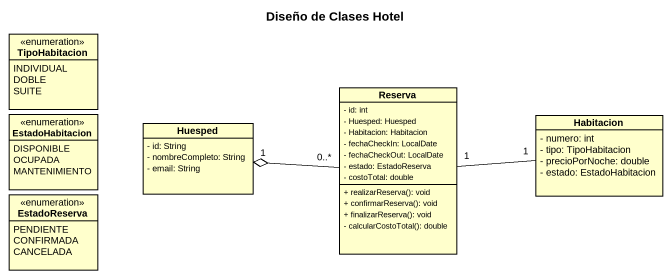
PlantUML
@startuml
title Diseño de Clases Hotel
hide circle
hide empty members
skinparam classAttributeIconSize 0
enum TipoHabitacion {
  INDIVIDUAL
  DOBLE
  SUITE
}
class Reserva {
  - id: int
  - Huesped: Huesped
  - Habitacion: Habitacion
  - fechaCheckIn: LocalDate
  - fechaCheckOut: LocalDate
  - estado: EstadoReserva
  - costoTotal: double
  + realizarReserva(): void
  + confirmarReserva(): void
  + finalizarReserva(): void
  - calcularCostoTotal(): double
}
enum EstadoHabitacion {
  DISPONIBLE
  OCUPADA
  MANTENIMIENTO
}
class Huesped {
  - id: String
  - nombreCompleto: String
  - email: String
}
class Habitacion {
  - numero: int
  - tipo: TipoHabitacion
  - precioPorNoche: double
  - estado: EstadoHabitacion
}
enum EstadoReserva {
  PENDIENTE
  CONFIRMADA
  CANCELADA
}
Reserva "0..*" -left-o "1" Huesped
Reserva "1" -right- "1" Habitacion
@enduml
